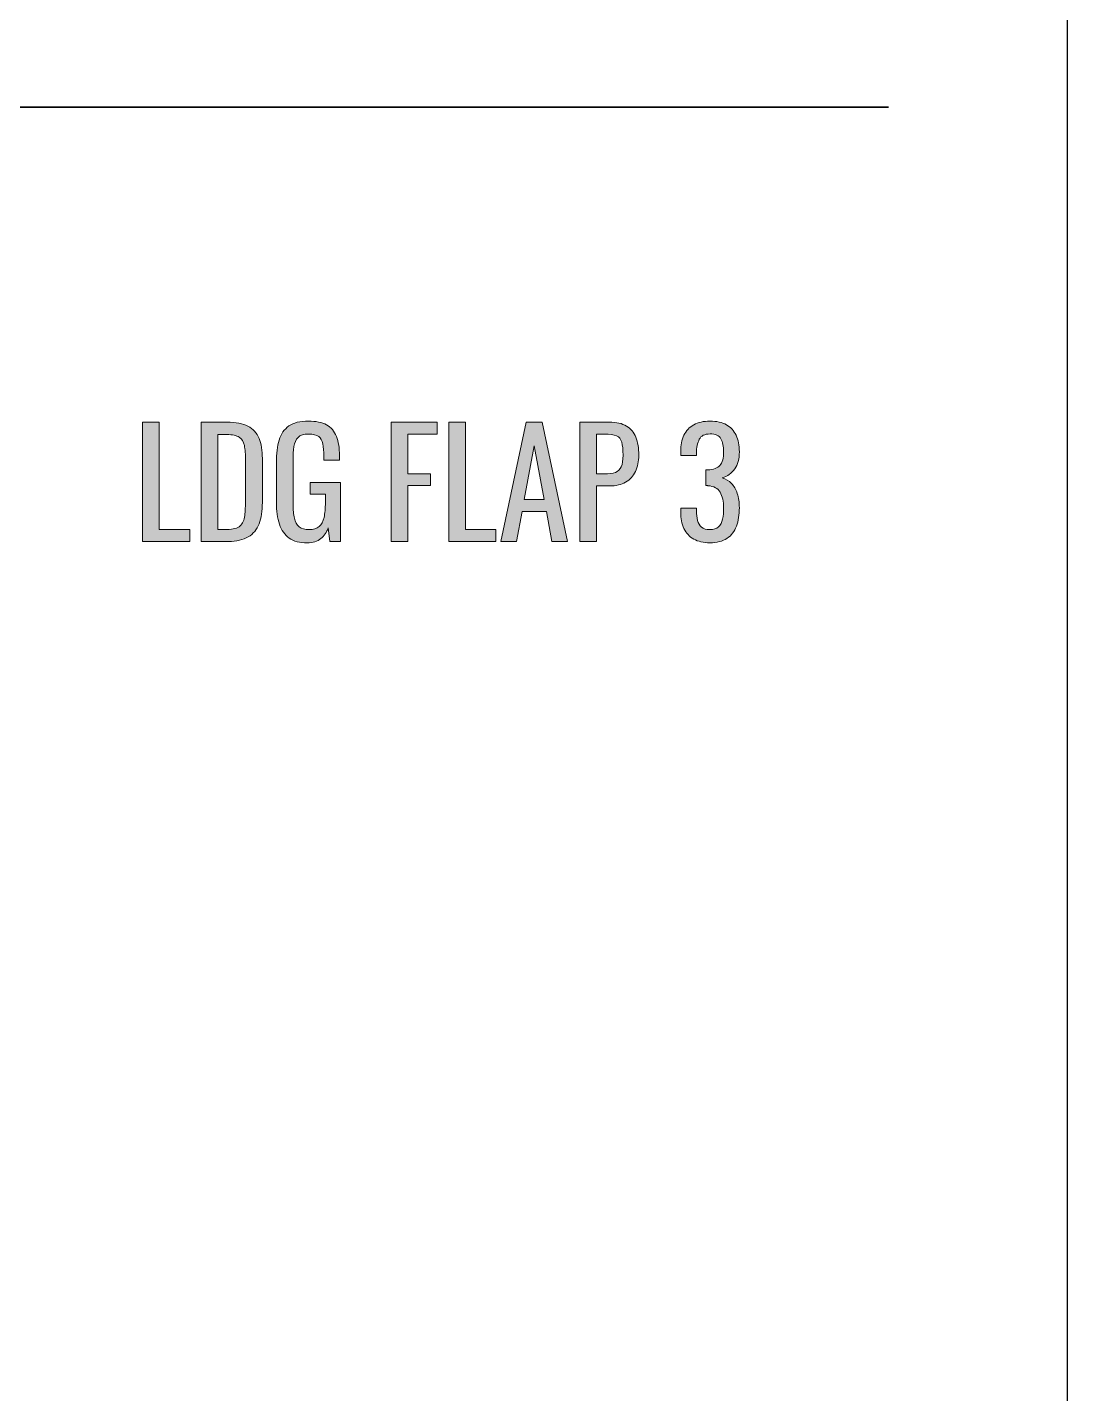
# Model space of a CAD drawing. Header units: inches. Extents: x 145 to 467, y 0 to 792.
# Drawn here: x 396.2 to 466.9, y 490.6 to 583.4 of the extents above; entities that cross this region are included whole.
import ezdxf

# ---------------------------------------------------------------- set-up
doc = ezdxf.new("R2010")
doc.units = ezdxf.units.IN
doc.header["$MEASUREMENT"] = 0
doc.layers.add('EVAC_Holes v5_0', color=7, linetype='Continuous')

# ---------------------------------------------------------------- blocks, each defined once
blk = doc.blocks.new('block 2')
at = {"layer": 'EVAC_Holes v5_0', "color": 7, "lineweight": 25}
blk.add_lwpolyline([(466.856, -0.078), (466.856, 792.078)], dxfattribs=at)
blk = doc.blocks.new('block 160')
at = {"layer": 'EVAC_Holes v5_0'}
h = blk.add_hatch(color=7, dxfattribs=at)
h.dxf.hatch_style = 2
h.paths.add_polyline_path([(404.045, 548.5), (404.045, 556.6), (405.175, 556.6), (405.175, 549.31), (407.245, 549.31), (407.245, 548.5)])
h = blk.add_hatch(color=7, dxfattribs=at)
h.dxf.hatch_style = 2
edge = h.paths.add_edge_path()
edge.add_spline(control_points=[(408.015, 548.5), (408.015, 548.5), (408.015, 556.6), (408.015, 556.6), (408.015, 556.6), (409.774, 556.6), (409.774, 556.6), (410.375, 556.6), (410.85, 556.508), (411.199, 556.325), (411.55, 556.142), (411.8, 555.867), (411.949, 555.5), (412.1, 555.133), (412.175, 554.677), (412.175, 554.13), (412.175, 554.13), (412.175, 551.15), (412.175, 551.15), (412.175, 550.577), (412.1, 550.093), (411.949, 549.7), (411.8, 549.307), (411.556, 549.008), (411.22, 548.805), (410.883, 548.602), (410.431, 548.5), (409.864, 548.5), (409.864, 548.5), (408.015, 548.5), (408.015, 548.5)], knot_values=[0, 0, 0, 0, 1, 1, 1, 2, 2, 2, 3, 3, 3, 4, 4, 4, 5, 5, 5, 6, 6, 6, 7, 7, 7, 8, 8, 8, 9, 9, 9, 10, 10, 10, 10], degree=3, periodic=0)
edge = h.paths.add_edge_path()
edge.add_spline(control_points=[(409.145, 549.31), (409.145, 549.31), (409.784, 549.31), (409.784, 549.31), (410.198, 549.31), (410.491, 549.39), (410.664, 549.55), (410.838, 549.71), (410.942, 549.943), (410.979, 550.25), (411.016, 550.557), (411.034, 550.927), (411.034, 551.36), (411.034, 551.36), (411.034, 553.99), (411.034, 553.99), (411.034, 554.41), (411.008, 554.75), (410.954, 555.01), (410.901, 555.27), (410.784, 555.46), (410.604, 555.58), (410.425, 555.7), (410.141, 555.76), (409.755, 555.76), (409.755, 555.76), (409.145, 555.76), (409.145, 555.76), (409.145, 555.76), (409.145, 549.31), (409.145, 549.31)], knot_values=[0, 0, 0, 0, 1, 1, 1, 2, 2, 2, 3, 3, 3, 4, 4, 4, 5, 5, 5, 6, 6, 6, 7, 7, 7, 8, 8, 8, 9, 9, 9, 10, 10, 10, 10], degree=3, periodic=0)
h = blk.add_hatch(color=7, dxfattribs=at)
h.dxf.hatch_style = 2
edge = h.paths.add_edge_path()
edge.add_spline(control_points=[(415.215, 548.4), (414.708, 548.4), (414.303, 548.508), (414, 548.725), (413.696, 548.941), (413.477, 549.256), (413.34, 549.67), (413.203, 550.083), (413.135, 550.58), (413.135, 551.16), (413.135, 551.16), (413.135, 553.87), (413.135, 553.87), (413.135, 554.463), (413.196, 554.968), (413.319, 555.385), (413.442, 555.802), (413.663, 556.12), (413.979, 556.34), (414.296, 556.56), (414.738, 556.67), (415.305, 556.67), (415.812, 556.67), (416.22, 556.585), (416.529, 556.415), (416.84, 556.245), (417.064, 555.985), (417.204, 555.635), (417.345, 555.285), (417.414, 554.843), (417.414, 554.31), (417.414, 554.31), (417.414, 554.01), (417.414, 554.01), (417.414, 554.01), (416.354, 554.01), (416.354, 554.01), (416.354, 554.01), (416.354, 554.26), (416.354, 554.26), (416.354, 554.613), (416.331, 554.901), (416.284, 555.125), (416.238, 555.348), (416.143, 555.515), (416, 555.625), (415.856, 555.735), (415.631, 555.79), (415.324, 555.79), (414.991, 555.79), (414.75, 555.713), (414.6, 555.56), (414.449, 555.407), (414.356, 555.198), (414.319, 554.935), (414.283, 554.671), (414.265, 554.373), (414.265, 554.04), (414.265, 554.04), (414.265, 551.04), (414.265, 551.04), (414.265, 550.653), (414.293, 550.33), (414.35, 550.07), (414.406, 549.81), (414.515, 549.617), (414.675, 549.49), (414.835, 549.363), (415.062, 549.3), (415.354, 549.3), (415.647, 549.3), (415.875, 549.37), (416.034, 549.51), (416.194, 549.65), (416.305, 549.856), (416.364, 550.13), (416.425, 550.403), (416.454, 550.743), (416.454, 551.15), (416.454, 551.15), (416.454, 551.71), (416.454, 551.71), (416.454, 551.71), (415.425, 551.71), (415.425, 551.71), (415.425, 551.71), (415.425, 552.51), (415.425, 552.51), (415.425, 552.51), (417.475, 552.51), (417.475, 552.51), (417.475, 552.51), (417.475, 548.5), (417.475, 548.5), (417.475, 548.5), (416.765, 548.5), (416.765, 548.5), (416.765, 548.5), (416.654, 549.43), (416.654, 549.43), (416.548, 549.13), (416.381, 548.883), (416.154, 548.69), (415.928, 548.497), (415.614, 548.4), (415.215, 548.4)], knot_values=[0, 0, 0, 0, 1, 1, 1, 2, 2, 2, 3, 3, 3, 4, 4, 4, 5, 5, 5, 6, 6, 6, 7, 7, 7, 8, 8, 8, 9, 9, 9, 10, 10, 10, 11, 11, 11, 12, 12, 12, 13, 13, 13, 14, 14, 14, 15, 15, 15, 16, 16, 16, 17, 17, 17, 18, 18, 18, 19, 19, 19, 20, 20, 20, 21, 21, 21, 22, 22, 22, 23, 23, 23, 24, 24, 24, 25, 25, 25, 26, 26, 26, 27, 27, 27, 28, 28, 28, 29, 29, 29, 30, 30, 30, 31, 31, 31, 32, 32, 32, 33, 33, 33, 34, 34, 34, 35, 35, 35, 35], degree=3, periodic=0)
h = blk.add_hatch(color=7, dxfattribs=at)
h.dxf.hatch_style = 2
h.paths.add_polyline_path([(420.924, 548.5), (420.924, 556.6), (424.054, 556.6), (424.054, 555.79), (422.054, 555.79), (422.054, 553.09), (423.604, 553.09), (423.604, 552.29), (422.054, 552.29), (422.054, 548.5)])
h = blk.add_hatch(color=7, dxfattribs=at)
h.dxf.hatch_style = 2
h.paths.add_polyline_path([(424.834, 548.5), (424.834, 556.6), (425.964, 556.6), (425.964, 549.31), (428.034, 549.31), (428.034, 548.5)])
h = blk.add_hatch(color=7, dxfattribs=at)
h.dxf.hatch_style = 2
h.paths.add_polyline_path([(428.364, 548.5), (430.084, 556.6), (431.174, 556.6), (432.904, 548.5), (431.834, 548.5), (431.464, 550.54), (429.814, 550.54), (429.424, 548.5)])
h.paths.add_polyline_path([(429.964, 551.35), (431.314, 551.35), (430.634, 555)])
h = blk.add_hatch(color=7, dxfattribs=at)
h.dxf.hatch_style = 2
edge = h.paths.add_edge_path()
edge.add_spline(control_points=[(433.724, 548.5), (433.724, 548.5), (433.724, 556.6), (433.724, 556.6), (433.724, 556.6), (435.734, 556.6), (435.734, 556.6), (436.221, 556.6), (436.609, 556.512), (436.899, 556.335), (437.189, 556.158), (437.4, 555.903), (437.534, 555.57), (437.667, 555.236), (437.734, 554.833), (437.734, 554.36), (437.734, 553.933), (437.659, 553.563), (437.509, 553.25), (437.359, 552.937), (437.138, 552.695), (436.844, 552.525), (436.551, 552.355), (436.184, 552.27), (435.744, 552.27), (435.744, 552.27), (434.854, 552.27), (434.854, 552.27), (434.854, 552.27), (434.854, 548.5), (434.854, 548.5), (434.854, 548.5), (433.724, 548.5), (433.724, 548.5)], knot_values=[0, 0, 0, 0, 1, 1, 1, 2, 2, 2, 3, 3, 3, 4, 4, 4, 5, 5, 5, 6, 6, 6, 7, 7, 7, 8, 8, 8, 9, 9, 9, 10, 10, 10, 11, 11, 11, 11], degree=3, periodic=0)
edge = h.paths.add_edge_path()
edge.add_spline(control_points=[(434.854, 553.08), (434.854, 553.08), (435.374, 553.08), (435.374, 553.08), (435.7, 553.08), (435.957, 553.117), (436.144, 553.19), (436.33, 553.263), (436.464, 553.392), (436.544, 553.575), (436.624, 553.758), (436.664, 554.017), (436.664, 554.35), (436.664, 554.736), (436.636, 555.033), (436.579, 555.24), (436.522, 555.447), (436.404, 555.59), (436.224, 555.67), (436.044, 555.75), (435.764, 555.79), (435.384, 555.79), (435.384, 555.79), (434.854, 555.79), (434.854, 555.79), (434.854, 555.79), (434.854, 553.08), (434.854, 553.08)], knot_values=[0, 0, 0, 0, 1, 1, 1, 2, 2, 2, 3, 3, 3, 4, 4, 4, 5, 5, 5, 6, 6, 6, 7, 7, 7, 8, 8, 8, 9, 9, 9, 9], degree=3, periodic=0)
h = blk.add_hatch(color=7, dxfattribs=at)
h.dxf.hatch_style = 2
edge = h.paths.add_edge_path()
edge.add_spline(control_points=[(442.563, 548.41), (442.124, 548.41), (441.757, 548.494), (441.464, 548.66), (441.17, 548.827), (440.95, 549.066), (440.804, 549.38), (440.657, 549.693), (440.584, 550.063), (440.584, 550.49), (440.584, 550.49), (440.584, 550.76), (440.584, 550.76), (440.584, 550.76), (441.644, 550.76), (441.644, 550.76), (441.644, 550.733), (441.644, 550.705), (441.644, 550.675), (441.644, 550.645), (441.644, 550.613), (441.644, 550.58), (441.65, 550.34), (441.679, 550.123), (441.729, 549.93), (441.779, 549.736), (441.869, 549.583), (441.999, 549.47), (442.129, 549.356), (442.317, 549.3), (442.563, 549.3), (442.824, 549.3), (443.021, 549.361), (443.154, 549.485), (443.287, 549.608), (443.377, 549.783), (443.424, 550.01), (443.471, 550.236), (443.494, 550.497), (443.494, 550.79), (443.494, 551.217), (443.415, 551.565), (443.259, 551.835), (443.103, 552.105), (442.827, 552.253), (442.434, 552.28), (442.414, 552.287), (442.389, 552.29), (442.358, 552.29), (442.329, 552.29), (442.304, 552.29), (442.284, 552.29), (442.284, 552.29), (442.284, 553.36), (442.284, 553.36), (442.304, 553.36), (442.327, 553.36), (442.354, 553.36), (442.381, 553.36), (442.404, 553.36), (442.424, 553.36), (442.804, 553.373), (443.077, 553.473), (443.244, 553.66), (443.41, 553.847), (443.494, 554.157), (443.494, 554.59), (443.494, 554.957), (443.432, 555.25), (443.309, 555.47), (443.186, 555.69), (442.94, 555.8), (442.574, 555.8), (442.207, 555.8), (441.964, 555.678), (441.844, 555.435), (441.724, 555.191), (441.657, 554.88), (441.644, 554.5), (441.644, 554.473), (441.644, 554.445), (441.644, 554.415), (441.644, 554.385), (441.644, 554.356), (441.644, 554.33), (441.644, 554.33), (440.584, 554.33), (440.584, 554.33), (440.584, 554.33), (440.584, 554.6), (440.584, 554.6), (440.584, 555.033), (440.657, 555.403), (440.804, 555.71), (440.95, 556.017), (441.172, 556.253), (441.469, 556.42), (441.766, 556.586), (442.134, 556.67), (442.574, 556.67), (443.021, 556.67), (443.391, 556.586), (443.684, 556.42), (443.978, 556.253), (444.197, 556.015), (444.344, 555.705), (444.49, 555.395), (444.563, 555.023), (444.563, 554.59), (444.563, 554.104), (444.459, 553.713), (444.249, 553.42), (444.039, 553.126), (443.757, 552.927), (443.404, 552.82), (443.65, 552.747), (443.858, 552.62), (444.029, 552.44), (444.199, 552.26), (444.33, 552.032), (444.424, 551.755), (444.518, 551.479), (444.563, 551.157), (444.563, 550.79), (444.563, 550.31), (444.497, 549.892), (444.364, 549.535), (444.23, 549.178), (444.018, 548.901), (443.724, 548.705), (443.431, 548.508), (443.044, 548.41), (442.563, 548.41)], knot_values=[0, 0, 0, 0, 1, 1, 1, 2, 2, 2, 3, 3, 3, 4, 4, 4, 5, 5, 5, 6, 6, 6, 7, 7, 7, 8, 8, 8, 9, 9, 9, 10, 10, 10, 11, 11, 11, 12, 12, 12, 13, 13, 13, 14, 14, 14, 15, 15, 15, 16, 16, 16, 17, 17, 17, 18, 18, 18, 19, 19, 19, 20, 20, 20, 21, 21, 21, 22, 22, 22, 23, 23, 23, 24, 24, 24, 25, 25, 25, 26, 26, 26, 27, 27, 27, 28, 28, 28, 29, 29, 29, 30, 30, 30, 31, 31, 31, 32, 32, 32, 33, 33, 33, 34, 34, 34, 35, 35, 35, 36, 36, 36, 37, 37, 37, 38, 38, 38, 39, 39, 39, 40, 40, 40, 41, 41, 41, 42, 42, 42, 43, 43, 43, 44, 44, 44, 44], degree=3, periodic=0)
at = {"layer": 'EVAC_Holes v5_0', "lineweight": 0}
for points in [[(404.045, 548.5), (404.045, 556.6), (405.175, 556.6), (405.175, 549.31), (407.245, 549.31), (407.245, 548.5), (404.045, 548.5)], [(420.924, 548.5), (420.924, 556.6), (424.054, 556.6), (424.054, 555.79), (422.054, 555.79), (422.054, 553.09), (423.604, 553.09), (423.604, 552.29), (422.054, 552.29), (422.054, 548.5), (420.924, 548.5)], [(424.834, 548.5), (424.834, 556.6), (425.964, 556.6), (425.964, 549.31), (428.034, 549.31), (428.034, 548.5), (424.834, 548.5)], [(428.364, 548.5), (430.084, 556.6), (431.174, 556.6), (432.904, 548.5), (431.834, 548.5), (431.464, 550.54), (429.814, 550.54), (429.424, 548.5), (428.364, 548.5)], [(429.964, 551.35), (431.314, 551.35), (430.634, 555), (429.964, 551.35)]]:
    blk.add_lwpolyline(points, dxfattribs=at)
for points, knots in [([(408.015, 548.5), (408.015, 548.5), (408.015, 556.6), (408.015, 556.6), (408.015, 556.6), (409.774, 556.6), (409.774, 556.6), (410.375, 556.6), (410.85, 556.508), (411.199, 556.325), (411.55, 556.142), (411.8, 555.867), (411.949, 555.5), (412.1, 555.133), (412.175, 554.677), (412.175, 554.13), (412.175, 554.13), (412.175, 551.15), (412.175, 551.15), (412.175, 550.577), (412.1, 550.093), (411.949, 549.7), (411.8, 549.307), (411.556, 549.008), (411.22, 548.805), (410.883, 548.602), (410.431, 548.5), (409.864, 548.5), (409.864, 548.5), (408.015, 548.5), (408.015, 548.5)], [0, 0, 0, 0, 1, 1, 1, 2, 2, 2, 3, 3, 3, 4, 4, 4, 5, 5, 5, 6, 6, 6, 7, 7, 7, 8, 8, 8, 9, 9, 9, 10, 10, 10, 10]), ([(415.215, 548.4), (414.708, 548.4), (414.303, 548.508), (414, 548.725), (413.696, 548.941), (413.477, 549.256), (413.34, 549.67), (413.203, 550.083), (413.135, 550.58), (413.135, 551.16), (413.135, 551.16), (413.135, 553.87), (413.135, 553.87), (413.135, 554.463), (413.196, 554.968), (413.319, 555.385), (413.442, 555.802), (413.663, 556.12), (413.979, 556.34), (414.296, 556.56), (414.738, 556.67), (415.305, 556.67), (415.812, 556.67), (416.22, 556.585), (416.529, 556.415), (416.84, 556.245), (417.064, 555.985), (417.204, 555.635), (417.345, 555.285), (417.414, 554.843), (417.414, 554.31), (417.414, 554.31), (417.414, 554.01), (417.414, 554.01), (417.414, 554.01), (416.354, 554.01), (416.354, 554.01), (416.354, 554.01), (416.354, 554.26), (416.354, 554.26), (416.354, 554.613), (416.331, 554.901), (416.284, 555.125), (416.238, 555.348), (416.143, 555.515), (416, 555.625), (415.856, 555.735), (415.631, 555.79), (415.324, 555.79), (414.991, 555.79), (414.75, 555.713), (414.6, 555.56), (414.449, 555.407), (414.356, 555.198), (414.319, 554.935), (414.283, 554.671), (414.265, 554.373), (414.265, 554.04), (414.265, 554.04), (414.265, 551.04), (414.265, 551.04), (414.265, 550.653), (414.293, 550.33), (414.35, 550.07), (414.406, 549.81), (414.515, 549.617), (414.675, 549.49), (414.835, 549.363), (415.062, 549.3), (415.354, 549.3), (415.647, 549.3), (415.875, 549.37), (416.034, 549.51), (416.194, 549.65), (416.305, 549.856), (416.364, 550.13), (416.425, 550.403), (416.454, 550.743), (416.454, 551.15), (416.454, 551.15), (416.454, 551.71), (416.454, 551.71), (416.454, 551.71), (415.425, 551.71), (415.425, 551.71), (415.425, 551.71), (415.425, 552.51), (415.425, 552.51), (415.425, 552.51), (417.475, 552.51), (417.475, 552.51), (417.475, 552.51), (417.475, 548.5), (417.475, 548.5), (417.475, 548.5), (416.765, 548.5), (416.765, 548.5), (416.765, 548.5), (416.654, 549.43), (416.654, 549.43), (416.548, 549.13), (416.381, 548.883), (416.154, 548.69), (415.928, 548.497), (415.614, 548.4), (415.215, 548.4)], [0, 0, 0, 0, 1, 1, 1, 2, 2, 2, 3, 3, 3, 4, 4, 4, 5, 5, 5, 6, 6, 6, 7, 7, 7, 8, 8, 8, 9, 9, 9, 10, 10, 10, 11, 11, 11, 12, 12, 12, 13, 13, 13, 14, 14, 14, 15, 15, 15, 16, 16, 16, 17, 17, 17, 18, 18, 18, 19, 19, 19, 20, 20, 20, 21, 21, 21, 22, 22, 22, 23, 23, 23, 24, 24, 24, 25, 25, 25, 26, 26, 26, 27, 27, 27, 28, 28, 28, 29, 29, 29, 30, 30, 30, 31, 31, 31, 32, 32, 32, 33, 33, 33, 34, 34, 34, 35, 35, 35, 35]), ([(433.724, 548.5), (433.724, 548.5), (433.724, 556.6), (433.724, 556.6), (433.724, 556.6), (435.734, 556.6), (435.734, 556.6), (436.221, 556.6), (436.609, 556.512), (436.899, 556.335), (437.189, 556.158), (437.4, 555.903), (437.534, 555.57), (437.667, 555.236), (437.734, 554.833), (437.734, 554.36), (437.734, 553.933), (437.659, 553.563), (437.509, 553.25), (437.359, 552.937), (437.138, 552.695), (436.844, 552.525), (436.551, 552.355), (436.184, 552.27), (435.744, 552.27), (435.744, 552.27), (434.854, 552.27), (434.854, 552.27), (434.854, 552.27), (434.854, 548.5), (434.854, 548.5), (434.854, 548.5), (433.724, 548.5), (433.724, 548.5)], [0, 0, 0, 0, 1, 1, 1, 2, 2, 2, 3, 3, 3, 4, 4, 4, 5, 5, 5, 6, 6, 6, 7, 7, 7, 8, 8, 8, 9, 9, 9, 10, 10, 10, 11, 11, 11, 11]), ([(434.854, 553.08), (434.854, 553.08), (435.374, 553.08), (435.374, 553.08), (435.7, 553.08), (435.957, 553.117), (436.144, 553.19), (436.33, 553.263), (436.464, 553.392), (436.544, 553.575), (436.624, 553.758), (436.664, 554.017), (436.664, 554.35), (436.664, 554.736), (436.636, 555.033), (436.579, 555.24), (436.522, 555.447), (436.404, 555.59), (436.224, 555.67), (436.044, 555.75), (435.764, 555.79), (435.384, 555.79), (435.384, 555.79), (434.854, 555.79), (434.854, 555.79), (434.854, 555.79), (434.854, 553.08), (434.854, 553.08)], [0, 0, 0, 0, 1, 1, 1, 2, 2, 2, 3, 3, 3, 4, 4, 4, 5, 5, 5, 6, 6, 6, 7, 7, 7, 8, 8, 8, 9, 9, 9, 9]), ([(442.563, 548.41), (442.124, 548.41), (441.757, 548.494), (441.464, 548.66), (441.17, 548.827), (440.95, 549.066), (440.804, 549.38), (440.657, 549.693), (440.584, 550.063), (440.584, 550.49), (440.584, 550.49), (440.584, 550.76), (440.584, 550.76), (440.584, 550.76), (441.644, 550.76), (441.644, 550.76), (441.644, 550.733), (441.644, 550.705), (441.644, 550.675), (441.644, 550.645), (441.644, 550.613), (441.644, 550.58), (441.65, 550.34), (441.679, 550.123), (441.729, 549.93), (441.779, 549.736), (441.869, 549.583), (441.999, 549.47), (442.129, 549.356), (442.317, 549.3), (442.563, 549.3), (442.824, 549.3), (443.021, 549.361), (443.154, 549.485), (443.287, 549.608), (443.377, 549.783), (443.424, 550.01), (443.471, 550.236), (443.494, 550.497), (443.494, 550.79), (443.494, 551.217), (443.415, 551.565), (443.259, 551.835), (443.103, 552.105), (442.827, 552.253), (442.434, 552.28), (442.414, 552.287), (442.389, 552.29), (442.358, 552.29), (442.329, 552.29), (442.304, 552.29), (442.284, 552.29), (442.284, 552.29), (442.284, 553.36), (442.284, 553.36), (442.304, 553.36), (442.327, 553.36), (442.354, 553.36), (442.381, 553.36), (442.404, 553.36), (442.424, 553.36), (442.804, 553.373), (443.077, 553.473), (443.244, 553.66), (443.41, 553.847), (443.494, 554.157), (443.494, 554.59), (443.494, 554.957), (443.432, 555.25), (443.309, 555.47), (443.186, 555.69), (442.94, 555.8), (442.574, 555.8), (442.207, 555.8), (441.964, 555.678), (441.844, 555.435), (441.724, 555.191), (441.657, 554.88), (441.644, 554.5), (441.644, 554.473), (441.644, 554.445), (441.644, 554.415), (441.644, 554.385), (441.644, 554.356), (441.644, 554.33), (441.644, 554.33), (440.584, 554.33), (440.584, 554.33), (440.584, 554.33), (440.584, 554.6), (440.584, 554.6), (440.584, 555.033), (440.657, 555.403), (440.804, 555.71), (440.95, 556.017), (441.172, 556.253), (441.469, 556.42), (441.766, 556.586), (442.134, 556.67), (442.574, 556.67), (443.021, 556.67), (443.391, 556.586), (443.684, 556.42), (443.978, 556.253), (444.197, 556.015), (444.344, 555.705), (444.49, 555.395), (444.563, 555.023), (444.563, 554.59), (444.563, 554.104), (444.459, 553.713), (444.249, 553.42), (444.039, 553.126), (443.757, 552.927), (443.404, 552.82), (443.65, 552.747), (443.858, 552.62), (444.029, 552.44), (444.199, 552.26), (444.33, 552.032), (444.424, 551.755), (444.518, 551.479), (444.563, 551.157), (444.563, 550.79), (444.563, 550.31), (444.497, 549.892), (444.364, 549.535), (444.23, 549.178), (444.018, 548.901), (443.724, 548.705), (443.431, 548.508), (443.044, 548.41), (442.563, 548.41)], [0, 0, 0, 0, 1, 1, 1, 2, 2, 2, 3, 3, 3, 4, 4, 4, 5, 5, 5, 6, 6, 6, 7, 7, 7, 8, 8, 8, 9, 9, 9, 10, 10, 10, 11, 11, 11, 12, 12, 12, 13, 13, 13, 14, 14, 14, 15, 15, 15, 16, 16, 16, 17, 17, 17, 18, 18, 18, 19, 19, 19, 20, 20, 20, 21, 21, 21, 22, 22, 22, 23, 23, 23, 24, 24, 24, 25, 25, 25, 26, 26, 26, 27, 27, 27, 28, 28, 28, 29, 29, 29, 30, 30, 30, 31, 31, 31, 32, 32, 32, 33, 33, 33, 34, 34, 34, 35, 35, 35, 36, 36, 36, 37, 37, 37, 38, 38, 38, 39, 39, 39, 40, 40, 40, 41, 41, 41, 42, 42, 42, 43, 43, 43, 44, 44, 44, 44]), ([(409.145, 549.31), (409.145, 549.31), (409.784, 549.31), (409.784, 549.31), (410.198, 549.31), (410.491, 549.39), (410.664, 549.55), (410.838, 549.71), (410.942, 549.943), (410.979, 550.25), (411.016, 550.557), (411.034, 550.927), (411.034, 551.36), (411.034, 551.36), (411.034, 553.99), (411.034, 553.99), (411.034, 554.41), (411.008, 554.75), (410.954, 555.01), (410.901, 555.27), (410.784, 555.46), (410.604, 555.58), (410.425, 555.7), (410.141, 555.76), (409.755, 555.76), (409.755, 555.76), (409.145, 555.76), (409.145, 555.76), (409.145, 555.76), (409.145, 549.31), (409.145, 549.31)], [0, 0, 0, 0, 1, 1, 1, 2, 2, 2, 3, 3, 3, 4, 4, 4, 5, 5, 5, 6, 6, 6, 7, 7, 7, 8, 8, 8, 9, 9, 9, 10, 10, 10, 10])]:
    blk.add_open_spline(points, degree=3, knots=knots, dxfattribs=at)

msp = doc.modelspace()

# ---------------------------------------------------------------- linework, layer by layer
at = {"layer": 'EVAC_Holes v5_0', "color": 7, "lineweight": 35}
msp.add_lwpolyline([(454.696, 578), (156.693, 578)], dxfattribs=at)

# ---------------------------------------------------------------- block references
at = {"layer": 'EVAC_Holes v5_0'}
for name in ['block 2', 'block 160']:
    msp.add_blockref(name, (0, 0), dxfattribs=at)

doc.saveas('drawing.dxf')
